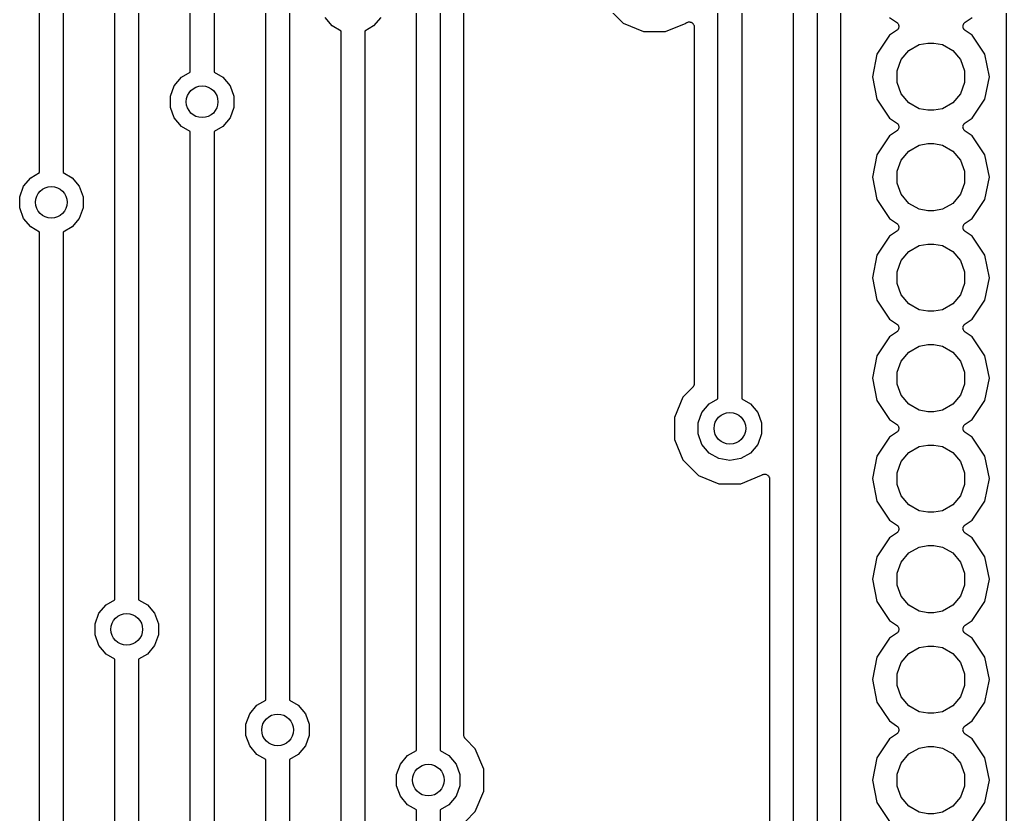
# Model space of a CAD drawing. Extents: x 64 to 244, y -149 to -41.
# Drawn here: x 105.25 to 130.18, y -101.83 to -81.75 of the extents above; entities that cross this region are included whole.
import ezdxf

# ---------------------------------------------------------------- set-up
doc = ezdxf.new("R2010")
doc.units = 0
doc.header["$MEASUREMENT"] = 0
doc.layers.add('BLACK', color=7, linetype='CONTINUOUS')

msp = doc.modelspace()

# ---------------------------------------------------------------- linework, layer by layer
at = {"layer": 'BLACK', "linetype": 'CONTINUOUS'}
for p, q in [((130.175, -41.402), (130.175, -148.463)), ((109.555, -83.0694), (109.555, -62.9806)), ((110.155, -62.9806), (110.155, -83.0694)), ((105.745, -85.6094), (105.745, -64.2506)), ((106.345, -64.2506), (106.345, -85.6094)), ((122.89, -91.3244), (122.89, -64.8856)), ((123.49, -64.8856), (123.49, -91.3244)), ((107.65, -96.4044), (107.65, -69.3306)), ((108.25, -69.3306), (108.25, -96.4044)), ((124.795, -136.409), (124.795, -71.2356)), ((125.395, -71.2356), (125.395, -136.409)), ((125.995, -136.027), (125.995, -71.6175)), ((111.46, -98.9444), (111.46, -71.8706)), ((112.06, -71.8706), (112.06, -98.9444)), ((115.27, -100.214), (115.27, -76.3156)), ((115.87, -76.3156), (115.87, -100.214)), ((116.47, -99.8325), (116.47, -76.6975)), ((120.098, -81.438), (120.492, -81.8319)), ((113.143, -81.9023), (112.961, -81.6862)), ((114.369, -81.6862), (114.187, -81.9023)), ((127.225, -81.6904), (127.403, -81.8094)), ((129.137, -81.8094), (129.315, -81.6904)), ((113.365, -82.0306), (113.143, -81.9023)), ((114.187, -81.9023), (113.965, -82.0306)), ((120.492, -81.8319), (121.007, -82.045)), ((121.563, -82.045), (122.083, -81.8298)), ((122.083, -81.8298), (122.087, -81.8272)), ((122.087, -81.8272), (122.099, -81.8165)), ((122.099, -81.8165), (122.105, -81.8146)), ((122.105, -81.8146), (122.109, -81.8114)), ((122.109, -81.8114), (122.125, -81.8071)), ((122.125, -81.8071), (122.141, -81.8014)), ((122.141, -81.8014), (122.147, -81.8014)), ((122.147, -81.8014), (122.152, -81.8)), ((122.152, -81.8), (122.168, -81.8014)), ((122.168, -81.8014), (122.185, -81.8014)), ((122.185, -81.8014), (122.19, -81.8033)), ((122.19, -81.8033), (122.196, -81.8038)), ((122.196, -81.8038), (122.211, -81.8108)), ((122.211, -81.8108), (122.227, -81.8165)), ((122.227, -81.8165), (122.231, -81.8201)), ((122.231, -81.8201), (122.236, -81.8225)), ((122.236, -81.8225), (122.248, -81.8342)), ((122.248, -81.8342), (122.26, -81.8449)), ((122.26, -81.8449), (122.263, -81.8497)), ((122.263, -81.8497), (122.267, -81.8537)), ((122.267, -81.8537), (122.274, -81.8687)), ((122.274, -81.8687), (122.282, -81.8831)), ((122.282, -81.8831), (122.283, -81.8886)), ((122.283, -81.8886), (122.286, -81.8936)), ((122.286, -81.8936), (122.287, -81.9102)), ((122.287, -81.9102), (122.29, -81.9265)), ((122.29, -81.9265), (122.29, -90.9425)), ((127.403, -81.8094), (127.413, -81.819)), ((127.413, -82.011), (127.403, -82.0206)), ((127.413, -81.819), (127.424, -81.8272)), ((127.424, -82.0028), (127.413, -82.011)), ((127.424, -81.8272), (127.429, -81.8341)), ((127.429, -81.9959), (127.424, -82.0028)), ((127.429, -81.8341), (127.435, -81.8399)), ((127.435, -81.9901), (127.429, -81.9959)), ((127.435, -81.8399), (127.441, -81.8523)), ((127.441, -81.9777), (127.435, -81.9901)), ((127.441, -81.8523), (127.448, -81.8639)), ((127.448, -81.9661), (127.441, -81.9777)), ((127.448, -81.8639), (127.45, -81.872)), ((127.45, -81.958), (127.448, -81.9661)), ((127.45, -81.872), (127.454, -81.8795)), ((127.454, -81.9505), (127.45, -81.958)), ((127.454, -81.8795), (127.456, -81.8932)), ((127.456, -81.9368), (127.454, -81.9505)), ((127.456, -81.8932), (127.459, -81.9067)), ((127.459, -81.9233), (127.456, -81.9368)), ((127.459, -81.9067), (127.458, -81.915)), ((127.458, -81.915), (127.459, -81.9233)), ((129.081, -81.9067), (129.084, -81.8932)), ((129.082, -81.915), (129.081, -81.9067)), ((129.081, -81.9233), (129.082, -81.915)), ((129.084, -81.9368), (129.081, -81.9233)), ((129.084, -81.8932), (129.086, -81.8795)), ((129.086, -81.9505), (129.084, -81.9368)), ((129.086, -81.8795), (129.09, -81.872)), ((129.09, -81.958), (129.086, -81.9505)), ((129.09, -81.872), (129.092, -81.8639)), ((129.092, -81.9661), (129.09, -81.958)), ((129.092, -81.8639), (129.099, -81.8523)), ((129.099, -81.9777), (129.092, -81.9661)), ((129.099, -81.8523), (129.105, -81.8399)), ((129.105, -81.9901), (129.099, -81.9777)), ((129.105, -81.8399), (129.111, -81.8341)), ((129.111, -81.9959), (129.105, -81.9901)), ((129.111, -81.8341), (129.116, -81.8272)), ((129.116, -82.0028), (129.111, -81.9959)), ((129.116, -81.8272), (129.127, -81.819)), ((129.127, -82.011), (129.116, -82.0028)), ((129.127, -81.819), (129.137, -81.8094)), ((129.137, -82.0206), (129.127, -82.011)), ((113.365, -102.754), (113.365, -82.0306)), ((113.965, -82.0306), (113.965, -102.754)), ((121.007, -82.045), (121.563, -82.045)), ((127.225, -82.1396), (126.904, -82.6192)), ((127.403, -82.0206), (127.225, -82.1396)), ((129.315, -82.1396), (129.137, -82.0206)), ((129.636, -82.6192), (129.315, -82.1396)), ((127.715, -82.5238), (127.975, -82.3739)), ((127.975, -82.3739), (128.196, -82.335)), ((128.196, -82.335), (128.344, -82.335)), ((128.344, -82.335), (128.565, -82.3739)), ((128.565, -82.3739), (128.825, -82.5238)), ((126.904, -82.6192), (126.792, -83.185)), ((127.42, -83.0351), (127.523, -82.7534)), ((127.523, -82.7534), (127.715, -82.5238)), ((128.825, -82.5238), (129.017, -82.7534)), ((129.017, -82.7534), (129.12, -83.0351)), ((129.748, -83.185), (129.636, -82.6192)), ((109.151, -83.4138), (109.333, -83.1977)), ((109.333, -83.1977), (109.555, -83.0694)), ((110.155, -83.0694), (110.377, -83.1977)), ((110.377, -83.1977), (110.559, -83.4138)), ((126.792, -83.185), (126.904, -83.7508)), ((127.42, -83.3349), (127.42, -83.0351)), ((129.12, -83.0351), (129.12, -83.3349)), ((129.636, -83.7508), (129.748, -83.185)), ((109.055, -83.6789), (109.151, -83.4138)), ((110.559, -83.4138), (110.655, -83.6789)), ((127.523, -83.6166), (127.42, -83.3349)), ((129.12, -83.3349), (129.017, -83.6166)), ((109.055, -83.9611), (109.055, -83.6789)), ((110.655, -83.6789), (110.655, -83.9611)), ((126.904, -83.7508), (127.225, -84.2304)), ((127.715, -83.8462), (127.523, -83.6166)), ((129.017, -83.6166), (128.825, -83.8462)), ((129.315, -84.2304), (129.636, -83.7508)), ((109.151, -84.2262), (109.055, -83.9611)), ((110.655, -83.9611), (110.559, -84.2262)), ((127.975, -83.9961), (127.715, -83.8462)), ((128.196, -84.035), (127.975, -83.9961)), ((128.565, -83.9961), (128.344, -84.035)), ((128.825, -83.8462), (128.565, -83.9961)), ((109.333, -84.4423), (109.151, -84.2262)), ((110.559, -84.2262), (110.377, -84.4423)), ((127.225, -84.2304), (127.403, -84.3494)), ((128.344, -84.035), (128.196, -84.035)), ((129.137, -84.3494), (129.315, -84.2304)), ((109.555, -84.5706), (109.333, -84.4423)), ((110.377, -84.4423), (110.155, -84.5706)), ((127.403, -84.3494), (127.413, -84.359)), ((127.413, -84.359), (127.424, -84.3672)), ((127.424, -84.3672), (127.429, -84.3741)), ((127.429, -84.3741), (127.435, -84.3799)), ((127.435, -84.3799), (127.441, -84.3923)), ((127.441, -84.3923), (127.448, -84.4039)), ((127.448, -84.5061), (127.441, -84.5177)), ((127.448, -84.4039), (127.45, -84.412)), ((127.45, -84.498), (127.448, -84.5061)), ((127.45, -84.412), (127.454, -84.4195)), ((127.454, -84.4905), (127.45, -84.498)), ((127.454, -84.4195), (127.456, -84.4332)), ((127.456, -84.4768), (127.454, -84.4905)), ((127.456, -84.4332), (127.459, -84.4467)), ((127.459, -84.4633), (127.456, -84.4768)), ((127.459, -84.4467), (127.458, -84.455)), ((127.458, -84.455), (127.459, -84.4633)), ((129.081, -84.4467), (129.084, -84.4332)), ((129.082, -84.455), (129.081, -84.4467)), ((129.081, -84.4633), (129.082, -84.455)), ((129.084, -84.4768), (129.081, -84.4633)), ((129.084, -84.4332), (129.086, -84.4195)), ((129.086, -84.4905), (129.084, -84.4768)), ((129.086, -84.4195), (129.09, -84.412)), ((129.09, -84.498), (129.086, -84.4905)), ((129.09, -84.412), (129.092, -84.4039)), ((129.092, -84.5061), (129.09, -84.498)), ((129.092, -84.4039), (129.099, -84.3923)), ((129.099, -84.5177), (129.092, -84.5061)), ((129.099, -84.3923), (129.105, -84.3799)), ((129.105, -84.3799), (129.111, -84.3741)), ((129.111, -84.3741), (129.116, -84.3672)), ((129.116, -84.3672), (129.127, -84.359)), ((129.127, -84.359), (129.137, -84.3494)), ((109.555, -102.754), (109.555, -84.5706)), ((110.155, -84.5706), (110.155, -102.754)), ((127.225, -84.6796), (126.904, -85.1592)), ((127.403, -84.5606), (127.225, -84.6796)), ((127.413, -84.551), (127.403, -84.5606)), ((127.424, -84.5428), (127.413, -84.551)), ((127.429, -84.5359), (127.424, -84.5428)), ((127.435, -84.5301), (127.429, -84.5359)), ((127.441, -84.5177), (127.435, -84.5301)), ((129.105, -84.5301), (129.099, -84.5177)), ((129.111, -84.5359), (129.105, -84.5301)), ((129.116, -84.5428), (129.111, -84.5359)), ((129.127, -84.551), (129.116, -84.5428)), ((129.137, -84.5606), (129.127, -84.551)), ((129.315, -84.6796), (129.137, -84.5606)), ((129.636, -85.1592), (129.315, -84.6796)), ((127.715, -85.0638), (127.975, -84.9139)), ((127.975, -84.9139), (128.196, -84.875)), ((128.196, -84.875), (128.344, -84.875)), ((128.344, -84.875), (128.565, -84.9139)), ((128.565, -84.9139), (128.825, -85.0638)), ((126.904, -85.1592), (126.792, -85.725)), ((127.523, -85.2934), (127.715, -85.0638)), ((128.825, -85.0638), (129.017, -85.2934)), ((129.748, -85.725), (129.636, -85.1592)), ((127.42, -85.5751), (127.523, -85.2934)), ((129.017, -85.2934), (129.12, -85.5751)), ((105.341, -85.9538), (105.523, -85.7377)), ((105.523, -85.7377), (105.745, -85.6094)), ((106.345, -85.6094), (106.567, -85.7377)), ((106.567, -85.7377), (106.749, -85.9538)), ((126.792, -85.725), (126.904, -86.2908)), ((127.42, -85.8749), (127.42, -85.5751)), ((129.12, -85.5751), (129.12, -85.8749)), ((129.636, -86.2908), (129.748, -85.725)), ((105.245, -86.2189), (105.341, -85.9538)), ((106.749, -85.9538), (106.845, -86.2189)), ((127.523, -86.1566), (127.42, -85.8749)), ((129.12, -85.8749), (129.017, -86.1566)), ((105.245, -86.5011), (105.245, -86.2189)), ((106.845, -86.2189), (106.845, -86.5011)), ((127.715, -86.3862), (127.523, -86.1566)), ((129.017, -86.1566), (128.825, -86.3862)), ((105.341, -86.7662), (105.245, -86.5011)), ((106.845, -86.5011), (106.749, -86.7662)), ((126.904, -86.2908), (127.225, -86.7704)), ((127.975, -86.5361), (127.715, -86.3862)), ((128.825, -86.3862), (128.565, -86.5361)), ((129.315, -86.7704), (129.636, -86.2908)), ((128.196, -86.575), (127.975, -86.5361)), ((128.344, -86.575), (128.196, -86.575)), ((128.565, -86.5361), (128.344, -86.575)), ((105.523, -86.9823), (105.341, -86.7662)), ((105.745, -87.1106), (105.523, -86.9823)), ((106.567, -86.9823), (106.345, -87.1106)), ((106.749, -86.7662), (106.567, -86.9823)), ((127.225, -86.7704), (127.403, -86.8894)), ((127.403, -86.8894), (127.413, -86.899)), ((127.413, -86.899), (127.424, -86.9072)), ((127.424, -86.9072), (127.429, -86.9141)), ((127.429, -86.9141), (127.435, -86.9199)), ((127.435, -86.9199), (127.441, -86.9323)), ((127.441, -86.9323), (127.448, -86.9439)), ((127.448, -86.9439), (127.45, -86.952)), ((127.45, -86.952), (127.454, -86.9595)), ((127.454, -86.9595), (127.456, -86.9732)), ((127.456, -86.9732), (127.459, -86.9867)), ((127.459, -87.0033), (127.456, -87.0168)), ((127.459, -86.9867), (127.458, -86.995)), ((127.458, -86.995), (127.459, -87.0033)), ((129.081, -86.9867), (129.084, -86.9732)), ((129.082, -86.995), (129.081, -86.9867)), ((129.081, -87.0033), (129.082, -86.995)), ((129.084, -87.0168), (129.081, -87.0033)), ((129.084, -86.9732), (129.086, -86.9595)), ((129.086, -86.9595), (129.09, -86.952)), ((129.09, -86.952), (129.092, -86.9439)), ((129.092, -86.9439), (129.099, -86.9323)), ((129.099, -86.9323), (129.105, -86.9199)), ((129.105, -86.9199), (129.111, -86.9141)), ((129.111, -86.9141), (129.116, -86.9072)), ((129.116, -86.9072), (129.127, -86.899)), ((129.127, -86.899), (129.137, -86.8894)), ((129.137, -86.8894), (129.315, -86.7704)), ((105.745, -109.104), (105.745, -87.1106)), ((106.345, -87.1106), (106.345, -109.104)), ((127.225, -87.2196), (126.904, -87.6992)), ((127.403, -87.1006), (127.225, -87.2196)), ((127.413, -87.091), (127.403, -87.1006)), ((127.424, -87.0828), (127.413, -87.091)), ((127.429, -87.0759), (127.424, -87.0828)), ((127.435, -87.0701), (127.429, -87.0759)), ((127.441, -87.0577), (127.435, -87.0701)), ((127.448, -87.0461), (127.441, -87.0577)), ((127.45, -87.038), (127.448, -87.0461)), ((127.454, -87.0305), (127.45, -87.038)), ((127.456, -87.0168), (127.454, -87.0305)), ((129.086, -87.0305), (129.084, -87.0168)), ((129.09, -87.038), (129.086, -87.0305)), ((129.092, -87.0461), (129.09, -87.038)), ((129.099, -87.0577), (129.092, -87.0461)), ((129.105, -87.0701), (129.099, -87.0577)), ((129.111, -87.0759), (129.105, -87.0701)), ((129.116, -87.0828), (129.111, -87.0759)), ((129.127, -87.091), (129.116, -87.0828)), ((129.137, -87.1006), (129.127, -87.091)), ((129.315, -87.2196), (129.137, -87.1006)), ((129.636, -87.6992), (129.315, -87.2196)), ((127.715, -87.6038), (127.975, -87.4539)), ((127.975, -87.4539), (128.196, -87.415)), ((128.196, -87.415), (128.344, -87.415)), ((128.344, -87.415), (128.565, -87.4539)), ((128.565, -87.4539), (128.825, -87.6038)), ((126.904, -87.6992), (126.792, -88.265)), ((127.523, -87.8334), (127.715, -87.6038)), ((128.825, -87.6038), (129.017, -87.8334)), ((129.748, -88.265), (129.636, -87.6992)), ((127.42, -88.1151), (127.523, -87.8334)), ((129.017, -87.8334), (129.12, -88.1151)), ((127.42, -88.4149), (127.42, -88.1151)), ((129.12, -88.1151), (129.12, -88.4149)), ((126.792, -88.265), (126.904, -88.8308)), ((127.523, -88.6966), (127.42, -88.4149)), ((129.12, -88.4149), (129.017, -88.6966)), ((129.636, -88.8308), (129.748, -88.265)), ((127.715, -88.9262), (127.523, -88.6966)), ((129.017, -88.6966), (128.825, -88.9262)), ((126.904, -88.8308), (127.225, -89.3104)), ((127.975, -89.0761), (127.715, -88.9262)), ((128.825, -88.9262), (128.565, -89.0761)), ((129.315, -89.3104), (129.636, -88.8308)), ((128.196, -89.115), (127.975, -89.0761)), ((128.344, -89.115), (128.196, -89.115)), ((128.565, -89.0761), (128.344, -89.115)), ((127.225, -89.3104), (127.403, -89.4294)), ((127.403, -89.4294), (127.413, -89.439)), ((127.413, -89.439), (127.424, -89.4472)), ((127.424, -89.4472), (127.429, -89.4541)), ((127.429, -89.4541), (127.435, -89.4599)), ((127.435, -89.4599), (127.441, -89.4723)), ((127.441, -89.4723), (127.448, -89.4839)), ((127.448, -89.4839), (127.45, -89.492)), ((127.45, -89.492), (127.454, -89.4995)), ((129.086, -89.4995), (129.09, -89.492)), ((129.09, -89.492), (129.092, -89.4839)), ((129.092, -89.4839), (129.099, -89.4723)), ((129.099, -89.4723), (129.105, -89.4599)), ((129.105, -89.4599), (129.111, -89.4541)), ((129.111, -89.4541), (129.116, -89.4472)), ((129.116, -89.4472), (129.127, -89.439)), ((129.127, -89.439), (129.137, -89.4294)), ((129.137, -89.4294), (129.315, -89.3104)), ((127.403, -89.6406), (127.225, -89.7596)), ((127.413, -89.631), (127.403, -89.6406)), ((127.424, -89.6228), (127.413, -89.631)), ((127.429, -89.6159), (127.424, -89.6228)), ((127.435, -89.6101), (127.429, -89.6159)), ((127.441, -89.5977), (127.435, -89.6101)), ((127.448, -89.5861), (127.441, -89.5977)), ((127.45, -89.578), (127.448, -89.5861)), ((127.454, -89.5705), (127.45, -89.578)), ((127.454, -89.4995), (127.456, -89.5132)), ((127.456, -89.5568), (127.454, -89.5705)), ((127.456, -89.5132), (127.459, -89.5267)), ((127.459, -89.5433), (127.456, -89.5568)), ((127.459, -89.5267), (127.458, -89.535)), ((127.458, -89.535), (127.459, -89.5433)), ((129.081, -89.5267), (129.084, -89.5132)), ((129.082, -89.535), (129.081, -89.5267)), ((129.081, -89.5433), (129.082, -89.535)), ((129.084, -89.5568), (129.081, -89.5433)), ((129.084, -89.5132), (129.086, -89.4995)), ((129.086, -89.5705), (129.084, -89.5568)), ((129.09, -89.578), (129.086, -89.5705)), ((129.092, -89.5861), (129.09, -89.578)), ((129.099, -89.5977), (129.092, -89.5861)), ((129.105, -89.6101), (129.099, -89.5977)), ((129.111, -89.6159), (129.105, -89.6101)), ((129.116, -89.6228), (129.111, -89.6159)), ((129.127, -89.631), (129.116, -89.6228)), ((129.137, -89.6406), (129.127, -89.631)), ((129.315, -89.7596), (129.137, -89.6406)), ((127.225, -89.7596), (126.904, -90.2392)), ((127.715, -90.1438), (127.975, -89.9939)), ((127.975, -89.9939), (128.196, -89.955)), ((128.196, -89.955), (128.344, -89.955)), ((128.344, -89.955), (128.565, -89.9939)), ((128.565, -89.9939), (128.825, -90.1438)), ((129.636, -90.2392), (129.315, -89.7596)), ((126.904, -90.2392), (126.792, -90.805)), ((127.523, -90.3734), (127.715, -90.1438)), ((128.825, -90.1438), (129.017, -90.3734)), ((129.748, -90.805), (129.636, -90.2392)), ((127.42, -90.6551), (127.523, -90.3734)), ((129.017, -90.3734), (129.12, -90.6551)), ((127.42, -90.9549), (127.42, -90.6551)), ((129.12, -90.6551), (129.12, -90.9549)), ((122.28, -90.9908), (122.278, -90.9962)), ((122.282, -90.9859), (122.28, -90.9908)), ((122.285, -90.9696), (122.282, -90.9859)), ((122.29, -90.9536), (122.285, -90.9696)), ((122.29, -90.9425), (122.289, -90.948)), ((122.289, -90.948), (122.29, -90.9536)), ((126.792, -90.805), (126.904, -91.3708)), ((127.523, -91.2366), (127.42, -90.9549)), ((129.12, -90.9549), (129.017, -91.2366)), ((129.636, -91.3708), (129.748, -90.805)), ((122.253, -91.0323), (122.003, -91.282)), ((122.256, -91.0277), (122.253, -91.0323)), ((122.26, -91.0241), (122.256, -91.0277)), ((122.269, -91.0098), (122.26, -91.0241)), ((122.278, -90.9962), (122.269, -91.0098)), ((127.715, -91.4662), (127.523, -91.2366)), ((129.017, -91.2366), (128.825, -91.4662)), ((122.003, -91.282), (121.79, -91.7965)), ((122.486, -91.6688), (122.668, -91.4527)), ((122.668, -91.4527), (122.89, -91.3244)), ((123.49, -91.3244), (123.712, -91.4527)), ((123.712, -91.4527), (123.894, -91.6688)), ((126.904, -91.3708), (127.225, -91.8504)), ((127.975, -91.6161), (127.715, -91.4662)), ((128.825, -91.4662), (128.565, -91.6161)), ((129.315, -91.8504), (129.636, -91.3708)), ((122.39, -91.9339), (122.486, -91.6688)), ((123.894, -91.6688), (123.99, -91.9339)), ((128.196, -91.655), (127.975, -91.6161)), ((128.344, -91.655), (128.196, -91.655)), ((128.565, -91.6161), (128.344, -91.655)), ((121.79, -91.7965), (121.79, -92.3535)), ((122.39, -92.2161), (122.39, -91.9339)), ((123.99, -91.9339), (123.99, -92.2161)), ((127.225, -91.8504), (127.403, -91.9694)), ((127.403, -91.9694), (127.413, -91.979)), ((127.413, -91.979), (127.424, -91.9872)), ((127.424, -91.9872), (127.429, -91.9941)), ((129.111, -91.9941), (129.116, -91.9872)), ((129.116, -91.9872), (129.127, -91.979)), ((129.127, -91.979), (129.137, -91.9694)), ((129.137, -91.9694), (129.315, -91.8504)), ((122.486, -92.4812), (122.39, -92.2161)), ((123.99, -92.2161), (123.894, -92.4812)), ((127.403, -92.1806), (127.225, -92.2996)), ((127.413, -92.171), (127.403, -92.1806)), ((127.424, -92.1628), (127.413, -92.171)), ((127.429, -92.1559), (127.424, -92.1628)), ((127.429, -91.9941), (127.435, -91.9999)), ((127.435, -92.1501), (127.429, -92.1559)), ((127.435, -91.9999), (127.441, -92.0123)), ((127.441, -92.1377), (127.435, -92.1501)), ((127.441, -92.0123), (127.448, -92.0239)), ((127.448, -92.1261), (127.441, -92.1377)), ((127.448, -92.0239), (127.45, -92.032)), ((127.45, -92.118), (127.448, -92.1261)), ((127.45, -92.032), (127.454, -92.0395)), ((127.454, -92.1105), (127.45, -92.118)), ((127.454, -92.0395), (127.456, -92.0532)), ((127.456, -92.0968), (127.454, -92.1105)), ((127.456, -92.0532), (127.459, -92.0667)), ((127.459, -92.0833), (127.456, -92.0968)), ((127.459, -92.0667), (127.458, -92.075)), ((127.458, -92.075), (127.459, -92.0833)), ((129.081, -92.0667), (129.084, -92.0532)), ((129.082, -92.075), (129.081, -92.0667)), ((129.081, -92.0833), (129.082, -92.075)), ((129.084, -92.0968), (129.081, -92.0833)), ((129.084, -92.0532), (129.086, -92.0395)), ((129.086, -92.1105), (129.084, -92.0968)), ((129.086, -92.0395), (129.09, -92.032)), ((129.09, -92.118), (129.086, -92.1105)), ((129.09, -92.032), (129.092, -92.0239)), ((129.092, -92.1261), (129.09, -92.118)), ((129.092, -92.0239), (129.099, -92.0123)), ((129.099, -92.1377), (129.092, -92.1261)), ((129.099, -92.0123), (129.105, -91.9999)), ((129.105, -92.1501), (129.099, -92.1377)), ((129.105, -91.9999), (129.111, -91.9941)), ((129.111, -92.1559), (129.105, -92.1501)), ((129.116, -92.1628), (129.111, -92.1559)), ((129.127, -92.171), (129.116, -92.1628)), ((129.137, -92.1806), (129.127, -92.171)), ((129.315, -92.2996), (129.137, -92.1806)), ((121.79, -92.3535), (122.003, -92.868)), ((122.668, -92.6973), (122.486, -92.4812)), ((123.894, -92.4812), (123.712, -92.6973)), ((127.225, -92.2996), (126.904, -92.7792)), ((129.636, -92.7792), (129.315, -92.2996)), ((122.912, -92.8384), (122.668, -92.6973)), ((123.712, -92.6973), (123.468, -92.8384)), ((127.523, -92.9134), (127.715, -92.6838)), ((127.715, -92.6838), (127.975, -92.5339)), ((127.975, -92.5339), (128.196, -92.495)), ((128.196, -92.495), (128.344, -92.495)), ((128.344, -92.495), (128.565, -92.5339)), ((128.565, -92.5339), (128.825, -92.6838)), ((128.825, -92.6838), (129.017, -92.9134)), ((122.003, -92.868), (122.397, -93.2619)), ((123.19, -92.8873), (122.912, -92.8384)), ((123.468, -92.8384), (123.19, -92.8873)), ((126.904, -92.7792), (126.792, -93.345)), ((127.42, -93.1951), (127.523, -92.9134)), ((129.017, -92.9134), (129.12, -93.1951)), ((129.748, -93.345), (129.636, -92.7792)), ((124.014, -93.2414), (124.03, -93.2371)), ((124.03, -93.2371), (124.046, -93.2314)), ((124.046, -93.2314), (124.052, -93.2314)), ((124.052, -93.2314), (124.057, -93.23)), ((124.057, -93.23), (124.073, -93.2314)), ((124.073, -93.2314), (124.09, -93.2314)), ((124.09, -93.2314), (124.095, -93.2333)), ((124.095, -93.2333), (124.101, -93.2338)), ((124.101, -93.2338), (124.116, -93.2408)), ((127.42, -93.4949), (127.42, -93.1951)), ((129.12, -93.1951), (129.12, -93.4949)), ((122.397, -93.2619), (122.912, -93.475)), ((122.912, -93.475), (123.468, -93.475)), ((123.468, -93.475), (123.988, -93.2598)), ((123.988, -93.2598), (123.992, -93.2572)), ((123.992, -93.2572), (124.004, -93.2465)), ((124.004, -93.2465), (124.01, -93.2446)), ((124.01, -93.2446), (124.014, -93.2414)), ((124.116, -93.2408), (124.131, -93.2465)), ((124.131, -93.2465), (124.136, -93.2501)), ((124.136, -93.2501), (124.141, -93.2525)), ((124.141, -93.2525), (124.153, -93.2642)), ((124.153, -93.2642), (124.165, -93.2749)), ((124.165, -93.2749), (124.168, -93.2797)), ((124.168, -93.2797), (124.172, -93.2837)), ((124.172, -93.2837), (124.179, -93.2987)), ((124.179, -93.2987), (124.187, -93.3131)), ((124.187, -93.3131), (124.188, -93.3186)), ((124.188, -93.3186), (124.191, -93.3236)), ((124.191, -93.3236), (124.192, -93.3402)), ((124.192, -93.3402), (124.195, -93.3565)), ((124.195, -93.3565), (124.195, -136.027)), ((126.792, -93.345), (126.904, -93.9108)), ((129.636, -93.9108), (129.748, -93.345)), ((127.523, -93.7766), (127.42, -93.4949)), ((129.12, -93.4949), (129.017, -93.7766)), ((126.904, -93.9108), (127.225, -94.3904)), ((127.715, -94.0062), (127.523, -93.7766)), ((129.017, -93.7766), (128.825, -94.0062)), ((129.315, -94.3904), (129.636, -93.9108)), ((127.975, -94.1561), (127.715, -94.0062)), ((128.196, -94.195), (127.975, -94.1561)), ((128.344, -94.195), (128.196, -94.195)), ((128.565, -94.1561), (128.344, -94.195)), ((128.825, -94.0062), (128.565, -94.1561)), ((127.225, -94.3904), (127.403, -94.5094)), ((129.137, -94.5094), (129.315, -94.3904)), ((127.403, -94.7206), (127.225, -94.8396)), ((127.403, -94.5094), (127.413, -94.519)), ((127.413, -94.711), (127.403, -94.7206)), ((127.413, -94.519), (127.424, -94.5272)), ((127.424, -94.7028), (127.413, -94.711)), ((127.424, -94.5272), (127.429, -94.5341)), ((127.429, -94.6959), (127.424, -94.7028)), ((127.429, -94.5341), (127.435, -94.5399)), ((127.435, -94.6901), (127.429, -94.6959)), ((127.435, -94.5399), (127.441, -94.5523)), ((127.441, -94.6777), (127.435, -94.6901)), ((127.441, -94.5523), (127.448, -94.5639)), ((127.448, -94.6661), (127.441, -94.6777)), ((127.448, -94.5639), (127.45, -94.572)), ((127.45, -94.658), (127.448, -94.6661)), ((127.45, -94.572), (127.454, -94.5795)), ((127.454, -94.6505), (127.45, -94.658)), ((127.454, -94.5795), (127.456, -94.5932)), ((127.456, -94.6368), (127.454, -94.6505)), ((127.456, -94.5932), (127.459, -94.6067)), ((127.459, -94.6233), (127.456, -94.6368)), ((127.459, -94.6067), (127.458, -94.615)), ((127.458, -94.615), (127.459, -94.6233)), ((129.081, -94.6067), (129.084, -94.5932)), ((129.082, -94.615), (129.081, -94.6067)), ((129.081, -94.6233), (129.082, -94.615)), ((129.084, -94.6368), (129.081, -94.6233)), ((129.084, -94.5932), (129.086, -94.5795)), ((129.086, -94.6505), (129.084, -94.6368)), ((129.086, -94.5795), (129.09, -94.572)), ((129.09, -94.658), (129.086, -94.6505)), ((129.09, -94.572), (129.092, -94.5639)), ((129.092, -94.6661), (129.09, -94.658)), ((129.092, -94.5639), (129.099, -94.5523)), ((129.099, -94.6777), (129.092, -94.6661)), ((129.099, -94.5523), (129.105, -94.5399)), ((129.105, -94.6901), (129.099, -94.6777)), ((129.105, -94.5399), (129.111, -94.5341)), ((129.111, -94.6959), (129.105, -94.6901)), ((129.111, -94.5341), (129.116, -94.5272)), ((129.116, -94.7028), (129.111, -94.6959)), ((129.116, -94.5272), (129.127, -94.519)), ((129.127, -94.711), (129.116, -94.7028)), ((129.127, -94.519), (129.137, -94.5094)), ((129.137, -94.7206), (129.127, -94.711)), ((129.315, -94.8396), (129.137, -94.7206)), ((127.225, -94.8396), (126.904, -95.3192)), ((129.636, -95.3192), (129.315, -94.8396)), ((127.523, -95.4534), (127.715, -95.2238)), ((127.715, -95.2238), (127.975, -95.0739)), ((127.975, -95.0739), (128.196, -95.035)), ((128.196, -95.035), (128.344, -95.035)), ((128.344, -95.035), (128.565, -95.0739)), ((128.565, -95.0739), (128.825, -95.2238)), ((128.825, -95.2238), (129.017, -95.4534)), ((126.904, -95.3192), (126.792, -95.885)), ((127.42, -95.7351), (127.523, -95.4534)), ((129.017, -95.4534), (129.12, -95.7351)), ((129.748, -95.885), (129.636, -95.3192)), ((126.792, -95.885), (126.904, -96.4508)), ((127.42, -96.0349), (127.42, -95.7351)), ((129.12, -95.7351), (129.12, -96.0349)), ((129.636, -96.4508), (129.748, -95.885)), ((127.523, -96.3166), (127.42, -96.0349)), ((129.12, -96.0349), (129.017, -96.3166)), ((107.428, -96.5327), (107.65, -96.4044)), ((108.25, -96.4044), (108.472, -96.5327)), ((126.904, -96.4508), (127.225, -96.9304)), ((127.715, -96.5462), (127.523, -96.3166)), ((129.017, -96.3166), (128.825, -96.5462)), ((129.315, -96.9304), (129.636, -96.4508)), ((107.246, -96.7488), (107.428, -96.5327)), ((108.472, -96.5327), (108.654, -96.7488)), ((127.975, -96.6961), (127.715, -96.5462)), ((128.196, -96.735), (127.975, -96.6961)), ((128.565, -96.6961), (128.344, -96.735)), ((128.825, -96.5462), (128.565, -96.6961)), ((107.15, -97.0139), (107.246, -96.7488)), ((108.654, -96.7488), (108.75, -97.0139)), ((127.225, -96.9304), (127.403, -97.0494)), ((128.344, -96.735), (128.196, -96.735)), ((129.137, -97.0494), (129.315, -96.9304)), ((107.15, -97.2961), (107.15, -97.0139)), ((108.75, -97.0139), (108.75, -97.2961)), ((127.403, -97.0494), (127.413, -97.059)), ((127.413, -97.059), (127.424, -97.0672)), ((127.424, -97.0672), (127.429, -97.0741)), ((127.429, -97.0741), (127.435, -97.0799)), ((127.435, -97.0799), (127.441, -97.0923)), ((127.441, -97.2177), (127.435, -97.2301)), ((127.441, -97.0923), (127.448, -97.1039)), ((127.448, -97.2061), (127.441, -97.2177)), ((127.448, -97.1039), (127.45, -97.112)), ((127.45, -97.198), (127.448, -97.2061)), ((127.45, -97.112), (127.454, -97.1195)), ((127.454, -97.1905), (127.45, -97.198)), ((127.454, -97.1195), (127.456, -97.1332)), ((127.456, -97.1768), (127.454, -97.1905)), ((127.456, -97.1332), (127.459, -97.1467)), ((127.459, -97.1633), (127.456, -97.1768)), ((127.459, -97.1467), (127.458, -97.155)), ((127.458, -97.155), (127.459, -97.1633)), ((129.081, -97.1467), (129.084, -97.1332)), ((129.082, -97.155), (129.081, -97.1467)), ((129.081, -97.1633), (129.082, -97.155)), ((129.084, -97.1768), (129.081, -97.1633)), ((129.084, -97.1332), (129.086, -97.1195)), ((129.086, -97.1905), (129.084, -97.1768)), ((129.086, -97.1195), (129.09, -97.112)), ((129.09, -97.198), (129.086, -97.1905)), ((129.09, -97.112), (129.092, -97.1039)), ((129.092, -97.2061), (129.09, -97.198)), ((129.092, -97.1039), (129.099, -97.0923)), ((129.099, -97.2177), (129.092, -97.2061)), ((129.099, -97.0923), (129.105, -97.0799)), ((129.105, -97.2301), (129.099, -97.2177)), ((129.105, -97.0799), (129.111, -97.0741)), ((129.111, -97.0741), (129.116, -97.0672)), ((129.116, -97.0672), (129.127, -97.059)), ((129.127, -97.059), (129.137, -97.0494)), ((107.246, -97.5612), (107.15, -97.2961)), ((108.75, -97.2961), (108.654, -97.5612)), ((127.225, -97.3796), (126.904, -97.8592)), ((127.403, -97.2606), (127.225, -97.3796)), ((127.413, -97.251), (127.403, -97.2606)), ((127.424, -97.2428), (127.413, -97.251)), ((127.429, -97.2359), (127.424, -97.2428)), ((127.435, -97.2301), (127.429, -97.2359)), ((129.111, -97.2359), (129.105, -97.2301)), ((129.116, -97.2428), (129.111, -97.2359)), ((129.127, -97.251), (129.116, -97.2428)), ((129.137, -97.2606), (129.127, -97.251)), ((129.315, -97.3796), (129.137, -97.2606)), ((129.636, -97.8592), (129.315, -97.3796)), ((107.428, -97.7773), (107.246, -97.5612)), ((108.654, -97.5612), (108.472, -97.7773)), ((127.715, -97.7638), (127.975, -97.6139)), ((127.975, -97.6139), (128.196, -97.575)), ((128.196, -97.575), (128.344, -97.575)), ((128.344, -97.575), (128.565, -97.6139)), ((128.565, -97.6139), (128.825, -97.7638)), ((107.65, -97.9056), (107.428, -97.7773)), ((107.65, -105.294), (107.65, -97.9056)), ((108.472, -97.7773), (108.25, -97.9056)), ((108.25, -97.9056), (108.25, -105.294)), ((126.904, -97.8592), (126.792, -98.425)), ((127.523, -97.9934), (127.715, -97.7638)), ((128.825, -97.7638), (129.017, -97.9934)), ((129.748, -98.425), (129.636, -97.8592)), ((127.42, -98.2751), (127.523, -97.9934)), ((129.017, -97.9934), (129.12, -98.2751)), ((126.792, -98.425), (126.904, -98.9908)), ((127.42, -98.5749), (127.42, -98.2751)), ((129.12, -98.2751), (129.12, -98.5749)), ((129.636, -98.9908), (129.748, -98.425)), ((127.523, -98.8566), (127.42, -98.5749)), ((129.12, -98.5749), (129.017, -98.8566)), ((111.238, -99.0727), (111.46, -98.9444)), ((112.06, -98.9444), (112.282, -99.0727)), ((127.715, -99.0862), (127.523, -98.8566)), ((129.017, -98.8566), (128.825, -99.0862)), ((111.056, -99.2888), (111.238, -99.0727)), ((112.282, -99.0727), (112.464, -99.2888)), ((126.904, -98.9908), (127.225, -99.4704)), ((127.975, -99.2361), (127.715, -99.0862)), ((128.825, -99.0862), (128.565, -99.2361)), ((129.315, -99.4704), (129.636, -98.9908)), ((110.96, -99.5539), (111.056, -99.2888)), ((112.464, -99.2888), (112.56, -99.5539)), ((127.225, -99.4704), (127.403, -99.5894)), ((128.196, -99.275), (127.975, -99.2361)), ((128.344, -99.275), (128.196, -99.275)), ((128.565, -99.2361), (128.344, -99.275)), ((129.137, -99.5894), (129.315, -99.4704)), ((110.96, -99.8361), (110.96, -99.5539)), ((112.56, -99.5539), (112.56, -99.8361)), ((127.403, -99.5894), (127.413, -99.599)), ((127.413, -99.599), (127.424, -99.6072)), ((127.424, -99.6072), (127.429, -99.6141)), ((127.429, -99.6141), (127.435, -99.6199)), ((127.435, -99.6199), (127.441, -99.6323)), ((127.441, -99.6323), (127.448, -99.6439)), ((127.448, -99.6439), (127.45, -99.652)), ((127.45, -99.652), (127.454, -99.6595)), ((127.454, -99.6595), (127.456, -99.6732)), ((127.456, -99.7168), (127.454, -99.7305)), ((127.456, -99.6732), (127.459, -99.6867)), ((127.459, -99.7033), (127.456, -99.7168)), ((127.459, -99.6867), (127.458, -99.695)), ((127.458, -99.695), (127.459, -99.7033)), ((129.081, -99.6867), (129.084, -99.6732)), ((129.082, -99.695), (129.081, -99.6867)), ((129.081, -99.7033), (129.082, -99.695)), ((129.084, -99.7168), (129.081, -99.7033)), ((129.084, -99.6732), (129.086, -99.6595)), ((129.086, -99.7305), (129.084, -99.7168)), ((129.086, -99.6595), (129.09, -99.652)), ((129.09, -99.652), (129.092, -99.6439)), ((129.092, -99.6439), (129.099, -99.6323)), ((129.099, -99.6323), (129.105, -99.6199)), ((129.105, -99.6199), (129.111, -99.6141)), ((129.111, -99.6141), (129.116, -99.6072)), ((129.116, -99.6072), (129.127, -99.599)), ((129.127, -99.599), (129.137, -99.5894)), ((111.056, -100.101), (110.96, -99.8361)), ((112.56, -99.8361), (112.464, -100.101)), ((116.471, -99.838), (116.47, -99.8325)), ((116.47, -99.8436), (116.471, -99.838)), ((116.475, -99.8596), (116.47, -99.8436)), ((116.478, -99.8759), (116.475, -99.8596)), ((116.48, -99.8808), (116.478, -99.8759)), ((116.482, -99.8862), (116.48, -99.8808)), ((116.491, -99.8998), (116.482, -99.8862)), ((116.5, -99.9141), (116.491, -99.8998)), ((116.504, -99.9177), (116.5, -99.9141)), ((116.507, -99.9223), (116.504, -99.9177)), ((116.757, -100.172), (116.507, -99.9223)), ((127.225, -99.9196), (126.904, -100.399)), ((127.403, -99.8006), (127.225, -99.9196)), ((127.413, -99.791), (127.403, -99.8006)), ((127.424, -99.7828), (127.413, -99.791)), ((127.429, -99.7759), (127.424, -99.7828)), ((127.435, -99.7701), (127.429, -99.7759)), ((127.441, -99.7577), (127.435, -99.7701)), ((127.448, -99.7461), (127.441, -99.7577)), ((127.45, -99.738), (127.448, -99.7461)), ((127.454, -99.7305), (127.45, -99.738)), ((129.09, -99.738), (129.086, -99.7305)), ((129.092, -99.7461), (129.09, -99.738)), ((129.099, -99.7577), (129.092, -99.7461)), ((129.105, -99.7701), (129.099, -99.7577)), ((129.111, -99.7759), (129.105, -99.7701)), ((129.116, -99.7828), (129.111, -99.7759)), ((129.127, -99.791), (129.116, -99.7828)), ((129.137, -99.8006), (129.127, -99.791)), ((129.315, -99.9196), (129.137, -99.8006)), ((129.636, -100.399), (129.315, -99.9196)), ((111.238, -100.317), (111.056, -100.101)), ((112.464, -100.101), (112.282, -100.317)), ((115.048, -100.343), (115.27, -100.214)), ((115.87, -100.214), (116.092, -100.343)), ((116.97, -100.687), (116.757, -100.172)), ((127.715, -100.304), (127.975, -100.154)), ((127.975, -100.154), (128.196, -100.115)), ((128.196, -100.115), (128.344, -100.115)), ((128.344, -100.115), (128.565, -100.154)), ((128.565, -100.154), (128.825, -100.304)), ((111.46, -100.446), (111.238, -100.317)), ((111.46, -107.199), (111.46, -100.446)), ((112.282, -100.317), (112.06, -100.446)), ((112.06, -100.446), (112.06, -107.199)), ((114.866, -100.559), (115.048, -100.343)), ((116.092, -100.343), (116.274, -100.559)), ((126.904, -100.399), (126.792, -100.965)), ((127.523, -100.533), (127.715, -100.304)), ((128.825, -100.304), (129.017, -100.533)), ((129.748, -100.965), (129.636, -100.399)), ((114.77, -100.824), (114.866, -100.559)), ((116.274, -100.559), (116.37, -100.824)), ((116.97, -101.243), (116.97, -100.687)), ((127.42, -100.815), (127.523, -100.533)), ((129.017, -100.533), (129.12, -100.815)), ((114.77, -101.106), (114.77, -100.824)), ((116.37, -100.824), (116.37, -101.106)), ((126.792, -100.965), (126.904, -101.531)), ((127.42, -101.115), (127.42, -100.815)), ((129.12, -100.815), (129.12, -101.115)), ((129.636, -101.531), (129.748, -100.965)), ((114.866, -101.371), (114.77, -101.106)), ((116.37, -101.106), (116.274, -101.371)), ((127.523, -101.397), (127.42, -101.115)), ((129.12, -101.115), (129.017, -101.397)), ((115.048, -101.587), (114.866, -101.371)), ((116.274, -101.371), (116.092, -101.587)), ((116.757, -101.758), (116.97, -101.243)), ((127.715, -101.626), (127.523, -101.397)), ((129.017, -101.397), (128.825, -101.626)), ((115.27, -101.716), (115.048, -101.587)), ((116.092, -101.587), (115.87, -101.716)), ((126.904, -101.531), (127.225, -102.01)), ((127.975, -101.776), (127.715, -101.626)), ((128.825, -101.626), (128.565, -101.776)), ((129.315, -102.01), (129.636, -101.531)), ((115.27, -112.914), (115.27, -101.716)), ((115.87, -101.716), (115.87, -112.914)), ((116.507, -102.008), (116.757, -101.758)), ((128.196, -101.815), (127.975, -101.776)), ((128.344, -101.815), (128.196, -101.815)), ((128.565, -101.776), (128.344, -101.815))]:
    msp.add_line(p, q, dxfattribs=at)
at = {"layer": 'BLACK'}
for centre in [(109.855, -83.82), (106.045, -86.36), (123.19, -92.075), (107.95, -97.155), (111.76, -99.695), (115.57, -100.965)]:
    msp.add_circle(centre, 0.4, dxfattribs=at)

doc.saveas('drawing.dxf')
